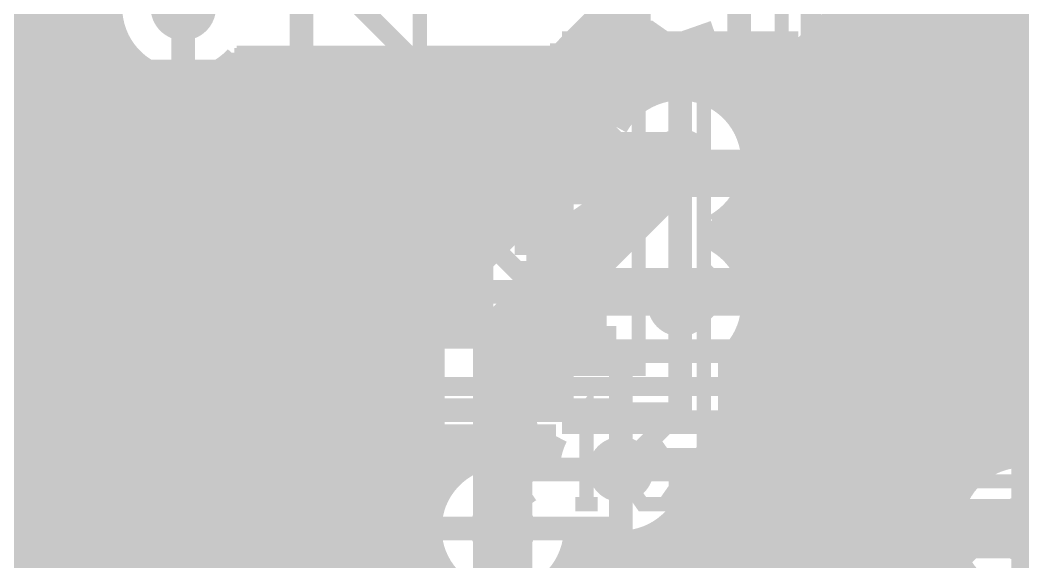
# Model space of a CAD drawing. Extents: x -1 to 101, y -64 to 41.
# Drawn here: x 20.22 to 30.99, y 9.17 to 14.98 of the extents above; entities that cross this region are included whole.
import ezdxf

# ---------------------------------------------------------------- set-up
doc = ezdxf.new("R2010")
doc.units = 0
doc.header["$MEASUREMENT"] = 0
doc.layers.get('0').update_dxf_attribs({"linetype": 'CONTINUOUS'})
for name, color, linetype in [('22-313-0_AST', 7, 'CONTINUOUS'), ('22-313-0_BOT', 7, 'CONTINUOUS'), ('22-313-0_DRD', 2, 'CONTINUOUS'), ('22-313-0_SMT', 3, 'CONTINUOUS'), ('22-313-0_SPT', 5, 'CONTINUOUS'), ('22-313-0_SST', 10, 'CONTINUOUS'), ('22-313-0_TOP', 14, 'CONTINUOUS'), ('THRUHOLE_TAP', 11, 'CONTINUOUS')]:
    doc.layers.add(name, color=color, linetype=linetype)

# ---------------------------------------------------------------- blocks, each defined once
blk = doc.blocks.new('ROUND_47')
at = {"const_width": 0.35052}
blk.add_lwpolyline([(-0.17526, 0, 1), (0.17526, 0, 1)], format="xyb", close=True, dxfattribs=at)
blk = doc.blocks.new('RECTANGLE_2')
blk.add_solid([(0.4826, 0.4064), (0.4826, -0.4064), (-0.4826, 0.4064), (-0.4826, -0.4064)])
blk = doc.blocks.new('RECTANGLE_36')
blk.add_solid([(0.635, 0.508), (0.635, -0.508), (-0.635, 0.508), (-0.635, -0.508)])
blk = doc.blocks.new('ROUND_60')
at = {"const_width": 0.10033}
blk.add_lwpolyline([(-0.050164, 0, 1), (0.050164, 0, 1)], format="xyb", close=True, dxfattribs=at)

msp = doc.modelspace()

# ---------------------------------------------------------------- linework, layer by layer
at = {"layer": '22-313-0_AST', "const_width": 0.1524}
for points in [[(24.511, 14.478), (19.939, 14.478), (19.939, 16.256), (20.193, 16.51), (19.939, 16.764), (19.939, 18.542), (24.511, 18.542), (24.511, 14.478)], [(32.5755, 14.4145), (32.5755, 17.3355), (30.9372, 17.3355), (30.9372, 14.4145), (32.5755, 14.4145)], [(26.8605, 11.2395), (26.8605, 14.1605), (25.2222, 14.1605), (25.2222, 11.2395), (26.8605, 11.2395)], [(24.511, 10.033), (19.939, 10.033), (19.939, 11.811), (20.193, 12.065), (19.939, 12.319), (19.939, 14.097), (24.511, 14.097), (24.511, 10.033)], [(32.131, 10.033), (27.559, 10.033), (27.559, 11.811), (27.813, 12.065), (27.559, 12.319), (27.559, 14.097), (32.131, 14.097), (32.131, 10.033)], [(26.28392, 13.77188), (26.28392, 13.2969), (25.60574, 13.53566), (25.60574, 13.6525), (26.62174, 13.6525)], [(30.03296, 12.63142), (30.20314, 12.7508), (30.20314, 12.98702), (30.03296, 13.1064), (29.86278, 13.1064), (29.52496, 12.87018), (29.18714, 13.1064), (29.18714, 12.63142)], [(26.45156, 12.4587), (26.62174, 12.57808), (26.62174, 12.8143), (26.45156, 12.93368), (26.28392, 12.93368), (25.94356, 12.69746), (25.60574, 12.93368), (25.60574, 12.4587)], [(22.20214, 12.70762), (22.20214, 12.35202), (22.03196, 12.2936), (21.86178, 12.2936), (21.69414, 12.35202), (21.69414, 12.70762), (21.86178, 12.76858), (22.03196, 12.76858), (22.71014, 12.52982)], [(30.20314, 12.2682), (30.20314, 12.03198)], [(26.11374, 11.6205), (26.11374, 11.9761), (25.94356, 12.09548), (25.77592, 12.09548), (25.60574, 11.9761), (25.60574, 11.6205), (26.62174, 11.6205)], [(26.11374, 11.91768), (26.62174, 12.09548)], [(30.20314, 12.14882), (29.18714, 12.14882), (29.35478, 12.03198)], [(22.53996, 11.4554), (22.71014, 11.51382), (22.71014, 11.75258), (22.53996, 11.811), (22.36978, 11.93038), (21.86178, 11.93038), (21.69414, 11.86942), (21.69414, 11.51382), (21.86178, 11.4554), (22.53996, 11.4554)], [(22.36978, 11.69162), (22.71014, 11.93038)], [(30.03296, 11.0744), (30.20314, 11.13282), (30.20314, 11.37158), (30.03296, 11.43), (29.86278, 11.54938), (29.35478, 11.54938), (29.18714, 11.48842), (29.18714, 11.13282), (29.35478, 11.0744), (30.03296, 11.0744)], [(29.86278, 11.31062), (30.20314, 11.54938)], [(24.511, 5.588), (19.939, 5.588), (19.939, 7.366), (20.193, 7.62), (19.939, 7.874), (19.939, 9.652), (24.511, 9.652), (24.511, 5.588)], [(35.90036, 2.50444), (35.49904, 2.50444), (35.49904, 3.33502), (30.12948, 3.33502), (30.12948, 9.31418), (46.07052, 9.31418), (46.07052, 3.33502), (40.70096, 3.33502), (40.70096, 2.50444), (40.29964, 2.50444), (40.29964, 1.32334), (35.90036, 1.32334), (35.90036, 2.50444), (35.90036, 3.98018), (36.76904, 3.98018), (37.9603, 3.98018), (37.9603, 6.16966), (35.74034, 6.16966), (35.74034, 3.98018), (35.90036, 3.98018)]]:
    msp.add_lwpolyline(points, dxfattribs=at)
at = {"layer": '22-313-0_BOT'}
for points, const_width in [([(21.1328, 24.56942), (21.1328, 1.016)], 0.254), ([(20.9042, 24.34082), (20.9042, 1.016)], 0.254), ([(20.6756, 24.11222), (20.6756, 1.016)], 0.254), ([(20.447, 23.88362), (20.447, 1.016)], 0.254), ([(20.2184, 23.65502), (20.2184, 1.016)], 0.254), ([(30.01518, 16.0528), (28.702, 14.73962)], 0.254), ([(30.0482, 16.0528), (30.0482, 1.016)], 0.254), ([(30.2768, 16.0528), (30.2768, 9.84758)], 0.254), ([(30.5054, 16.0528), (30.5054, 10.13968)], 0.254), ([(30.734, 16.0528), (30.734, 10.26414)], 0.254), ([(30.9626, 16.0528), (30.9626, 10.30478)], 0.254), ([(29.8196, 15.85722), (29.8196, 1.016)], 0.254), ([(29.591, 15.62862), (29.591, 1.016)], 0.254), ([(29.3624, 15.40002), (29.3624, 1.016)], 0.254), ([(29.1338, 15.17142), (29.1338, 1.016)], 0.254), ([(21.20392, 14.9606), (5.588, 14.9606)], 0.254), ([(60.56122, 14.9606), (28.92298, 14.9606)], 0.254), ([(28.9052, 14.94282), (28.9052, 1.016)], 0.254), ([(21.28774, 14.732), (5.588, 14.732)], 0.254), ([(60.33262, 14.732), (28.69438, 14.732)], 0.254), ([(28.6766, 14.71422), (28.6766, 1.016)], 0.254), ([(21.3614, 14.62278), (21.3614, 1.016)], 0.254), ([(22.5044, 14.5415), (22.5044, 1.016)], 0.254), ([(28.321, 14.5796), (22.5425, 14.5796)], 0.254), ([(22.733, 14.5796), (22.733, 1.016)], 0.254), ([(22.9616, 14.5796), (22.9616, 1.016)], 0.254), ([(23.1902, 14.5796), (23.1902, 1.016)], 0.254), ([(23.4188, 14.5796), (23.4188, 1.016)], 0.254), ([(23.6474, 14.5796), (23.6474, 1.016)], 0.254), ([(23.876, 14.5796), (23.876, 1.016)], 0.254), ([(24.1046, 14.5796), (24.1046, 1.016)], 0.254), ([(24.3332, 14.5796), (24.3332, 1.016)], 0.254), ([(24.5618, 14.5796), (24.5618, 1.016)], 0.254), ([(24.7904, 14.5796), (24.7904, 11.99134)], 0.254), ([(25.019, 14.5796), (25.019, 12.23518)], 0.254), ([(25.2476, 14.5796), (25.2476, 12.46378)], 0.254), ([(25.4762, 14.5796), (25.4762, 12.69238)], 0.254), ([(25.7048, 14.5796), (25.7048, 12.92098)], 0.254), ([(25.9334, 14.5796), (25.9334, 13.14958)], 0.254), ([(26.162, 14.5796), (26.162, 13.37818)], 0.254), ([(26.3906, 14.5796), (26.3906, 13.60678)], 0.254), ([(26.6192, 14.5796), (26.6192, 13.83538)], 0.254), ([(26.8478, 14.5796), (26.8478, 14.09446)], 0.254), ([(27.0764, 14.5796), (27.0764, 14.20876)], 0.254), ([(27.305, 14.5796), (27.305, 14.24432)], 0.254), ([(27.5336, 14.5796), (27.5336, 14.20876)], 0.254), ([(27.7622, 14.5796), (27.7622, 14.09446)], 0.254), ([(27.9908, 14.5796), (27.9908, 13.83538)], 0.254), ([(28.2194, 14.5796), (28.2194, 1.016)], 0.254), ([(28.448, 14.59484), (28.448, 1.016)], 0.254), ([(21.48078, 14.5034), (5.588, 14.5034)], 0.254), ([(21.59, 14.42974), (21.59, 1.016)], 0.254), ([(60.10402, 14.5034), (22.45868, 14.5034)], 0.254), ([(21.8186, 14.34592), (21.8186, 1.016)], 0.254), ([(22.0472, 14.33576), (22.0472, 1.016)], 0.254), ([(22.2758, 14.39418), (22.2758, 1.016)], 0.254), ([(59.87542, 14.2748), (5.588, 14.2748)], 0.254), ([(26.7843, 14.0462), (5.588, 14.0462)], 0.254), ([(59.66714, 14.0462), (27.82316, 14.0462)], 0.254), ([(26.60142, 13.8176), (5.588, 13.8176)], 0.254), ([(26.61666, 13.83538), (24.87676, 12.09294)], 0.254), ([(50.42154, 13.8176), (28.00096, 13.8176)], 0.254), ([(26.37282, 13.589), (5.588, 13.589)], 0.254), ([(25.4, 9.525), (25.4, 11.557), (27.305, 13.462)], 0.635), ([(49.99228, 13.589), (28.07462, 13.589)], 0.254), ([(26.14422, 13.3604), (5.588, 13.3604)], 0.254), ([(40.2209, 13.3604), (28.0797, 13.3604)], 0.254), ([(25.91562, 13.1318), (5.588, 13.1318)], 0.254), ([(39.98722, 13.1318), (28.01366, 13.1318)], 0.254), ([(27.9908, 13.08608), (27.9908, 12.31138)], 0.254), ([(25.68702, 12.9032), (5.588, 12.9032)], 0.254), ([(39.78402, 12.9032), (27.8511, 12.9032)], 0.254), ([(27.7622, 12.827), (27.7622, 12.57046)], 0.254), ([(40.64, 12.7), (37.465, 9.525), (30.988, 9.525)], 0.635), ([(27.67838, 12.77366), (27.57424, 12.67206)], 0.254), ([(25.45842, 12.6746), (5.588, 12.6746)], 0.254), ([(39.55542, 12.6746), (27.57678, 12.6746)], 0.254), ([(25.22982, 12.446), (5.588, 12.446)], 0.254), ([(39.32682, 12.446), (27.89936, 12.446)], 0.254), ([(25.00122, 12.2174), (5.588, 12.2174)], 0.254), ([(39.09822, 12.2174), (28.03398, 12.2174)], 0.254), ([(24.78786, 11.9888), (5.588, 11.9888)], 0.254), ([(38.86962, 11.9888), (28.08478, 11.9888)], 0.254), ([(27.305, 11.938), (27.305, 10.795), (26.67, 10.16)], 0.2032), ([(24.67864, 11.7602), (5.588, 11.7602)], 0.254), ([(38.64102, 11.7602), (28.06446, 11.7602)], 0.254), ([(24.6507, 11.5316), (5.588, 11.5316)], 0.254), ([(24.6507, 11.557), (24.6507, 9.74598)], 0.254), ([(38.41242, 11.5316), (27.97302, 11.5316)], 0.254), ([(27.9908, 11.56208), (27.9908, 1.016)], 0.254), ([(24.6507, 11.303), (5.588, 11.303)], 0.254), ([(27.8384, 11.3665), (27.8384, 10.795)], 0.254), ([(38.18382, 11.303), (27.8384, 11.303)], 0.254), ([(24.6507, 11.0744), (5.588, 11.0744)], 0.254), ([(37.95522, 11.0744), (27.8384, 11.0744)], 0.254), ([(24.6507, 10.8458), (5.588, 10.8458)], 0.254), ([(37.72662, 10.8458), (27.8384, 10.8458)], 0.254), ([(24.6507, 10.6172), (5.588, 10.6172)], 0.254), ([(37.49802, 10.6172), (27.80792, 10.6172)], 0.254), ([(27.7622, 10.52068), (27.7622, 1.016)], 0.254), ([(24.6507, 10.3886), (5.588, 10.3886)], 0.254), ([(27.68092, 10.41654), (27.44978, 10.1854)], 0.254), ([(37.26942, 10.3886), (27.65298, 10.3886)], 0.254), ([(27.5336, 10.26922), (27.5336, 1.016)], 0.254), ([(24.6507, 10.16), (5.588, 10.16)], 0.254), ([(27.45232, 10.16), (27.45191, 10.18547)], 0.254), ([(30.53334, 10.16), (27.45232, 10.16)], 0.254), ([(24.6507, 9.9314), (5.588, 9.9314)], 0.254), ([(30.31998, 9.9314), (27.41676, 9.9314)], 0.254), ([(24.638, 9.7028), (5.588, 9.7028)], 0.254), ([(30.226, 9.7028), (27.30246, 9.7028)], 0.254), ([(27.305, 9.70534), (27.305, 1.016)], 0.254), ([(24.62022, 9.4742), (5.588, 9.4742)], 0.254), ([(26.29408, 9.4742), (26.17978, 9.4742)], 0.254), ([(26.18232, 9.525), (26.18191, 9.55047)], 0.254), ([(30.20822, 9.4742), (27.04338, 9.4742)], 0.254), ([(27.0764, 9.49198), (27.0764, 1.016)], 0.254), ([(26.162, 9.35228), (26.162, 1.016)], 0.254), ([(26.3906, 9.43102), (26.3906, 1.016)], 0.254), ([(26.6192, 9.38022), (26.6192, 1.016)], 0.254), ([(26.8478, 9.398), (26.8478, 1.016)], 0.254), ([(24.67102, 9.2456), (5.588, 9.2456)], 0.254), ([(30.25902, 9.2456), (26.12898, 9.2456)], 0.254), ([(30.2768, 9.19988), (30.2768, 1.016)], 0.254)]:
    msp.add_lwpolyline(points, dxfattribs=dict(at, const_width=const_width))
at = {"layer": '22-313-0_BOT', "const_width": 0.254}
for points in [[(21.18868, 15.113, 0.4142136), (21.971, 14.33068)], [(28.321, 14.5796, 0.1980367), (28.6969, 14.73456)], [(28.321, 14.5796, 0.1980367), (28.6969, 14.73456)], [(21.971, 14.33068, 0.2078857), (22.54292, 14.57921)], [(27.305, 14.24432, 0.2750846), (26.61666, 13.83538)], [(28.08732, 13.462, 0.4142136), (27.305, 14.24432)], [(27.67838, 12.77366, 0.275085), (28.08732, 13.462)], [(28.08732, 11.938, 0.3146175), (27.57424, 12.67206)], [(24.86914, 12.08532, 0.1982892), (24.65105, 11.557)], [(27.8384, 11.3665, 0.2078862), (28.08675, 11.938)], [(27.68092, 10.41654, 0.1997876), (27.83843, 10.795)], [(30.988, 10.30732, 0.4142136), (30.20568, 9.525)], [(31.20898, 10.2743, 0.0718194), (30.988, 10.3062)], [(26.67, 9.37768, 0.4142136), (27.45232, 10.16)], [(24.6507, 9.74598, 0.0718194), (24.6188, 9.525)], [(24.61768, 9.525, 0.4142136), (25.4, 8.74268)], [(25.4, 8.74268, 0.4142136), (26.18232, 9.525)], [(26.17978, 9.5504, 0.170956), (26.67, 9.37774)], [(30.20568, 9.525, 0.4142136), (30.988, 8.74268)]]:
    msp.add_lwpolyline(points, format="xyb", dxfattribs=at)
at = {"layer": '22-313-0_DRD', "const_width": 0.254}
for points in [[(26.67, 17.145), (26.67, 14.605)], [(27.94, 17.145), (27.94, 14.605)], [(29.21, 14.605), (29.21, 17.145)], [(20.701, 16.383), (20.701, 13.843)], [(21.971, 16.383), (21.971, 13.843)], [(23.241, 13.843), (23.241, 16.383)], [(26.035, 14.732), (26.035, 12.192)], [(28.575, 14.732), (26.035, 14.732)], [(27.305, 14.732), (27.305, 12.192)], [(28.575, 12.192), (28.575, 14.732)], [(26.67, 14.605), (29.21, 14.605)], [(20.701, 13.843), (23.241, 13.843)], [(28.575, 13.462), (26.035, 13.462)], [(23.241, 13.335), (23.241, 10.795)], [(25.781, 13.335), (23.241, 13.335)], [(23.241, 13.335), (23.241, 10.795)], [(25.781, 13.335), (23.241, 13.335)], [(23.241, 13.335), (23.241, 10.795)], [(25.781, 13.335), (23.241, 13.335)], [(24.511, 13.335), (24.511, 10.795)], [(24.511, 13.335), (24.511, 10.795)], [(24.511, 13.335), (24.511, 10.795)], [(25.781, 10.795), (25.781, 13.335)], [(25.781, 10.795), (25.781, 13.335)], [(25.781, 10.795), (25.781, 13.335)], [(26.035, 13.208), (26.035, 10.668)], [(28.575, 13.208), (26.035, 13.208)], [(27.305, 13.208), (27.305, 10.668)], [(28.575, 10.668), (28.575, 13.208)], [(26.035, 12.192), (28.575, 12.192)], [(25.781, 12.065), (23.241, 12.065)], [(25.781, 12.065), (23.241, 12.065)], [(25.781, 12.065), (23.241, 12.065)], [(28.575, 11.938), (26.035, 11.938)], [(25.4, 11.43), (25.4, 8.89)], [(27.94, 11.43), (25.4, 11.43)], [(26.67, 11.43), (26.67, 8.89)], [(27.94, 8.89), (27.94, 11.43)], [(23.241, 10.795), (25.781, 10.795)], [(23.241, 10.795), (25.781, 10.795)], [(23.241, 10.795), (25.781, 10.795)], [(24.13, 10.795), (24.13, 8.255)], [(26.67, 10.795), (24.13, 10.795)], [(25.4, 10.795), (25.4, 8.255)], [(26.67, 8.255), (26.67, 10.795)], [(29.718, 10.795), (29.718, 8.255)], [(32.258, 10.795), (29.718, 10.795)], [(30.988, 10.795), (30.988, 8.255)], [(26.035, 10.668), (28.575, 10.668)], [(27.94, 10.16), (25.4, 10.16)], [(26.67, 9.525), (24.13, 9.525)], [(32.258, 9.525), (29.718, 9.525)]]:
    msp.add_lwpolyline(points, dxfattribs=at)
at = {"layer": '22-313-0_SST', "const_width": 0.1524}
for points in [[(24.511, 14.478), (24.511, 18.542), (19.939, 18.542), (19.939, 16.764), (20.193, 16.51), (19.939, 16.256), (19.939, 14.478), (24.511, 14.478)], [(32.5755, 14.4145), (32.5755, 17.3355), (30.9372, 17.3355), (30.9372, 14.4145), (32.5755, 14.4145)], [(28.39466, 15.16888), (28.75026, 15.16888), (28.86964, 15.33906), (28.86964, 15.5067), (28.75026, 15.67688), (28.39466, 15.67688), (28.39466, 14.66088)], [(29.70784, 14.9987), (29.23286, 14.9987), (29.47162, 15.67688), (29.58846, 15.67688), (29.58846, 14.66088)], [(30.54604, 14.66088), (30.07106, 14.66088), (30.54604, 15.33906), (30.54604, 15.5067), (30.48762, 15.67688), (30.13202, 15.67688), (30.07106, 15.5067)], [(28.69184, 15.16888), (28.86964, 14.66088)], [(27.15006, 14.42466), (27.15006, 14.78026), (26.98242, 14.8971), (26.81224, 14.8971), (26.64206, 14.78026), (26.64206, 14.42466), (27.65806, 14.42466)], [(27.15006, 14.7193), (27.65806, 14.8971)], [(26.8605, 11.2395), (26.8605, 14.1605), (25.2222, 14.1605), (25.2222, 11.2395), (26.8605, 11.2395)], [(24.511, 10.033), (24.511, 14.097), (19.939, 14.097), (19.939, 12.319), (20.193, 12.065), (19.939, 11.811), (19.939, 10.033), (24.511, 10.033)], [(32.131, 10.033), (32.131, 14.097), (27.559, 14.097), (27.559, 12.319), (27.813, 12.065), (27.559, 11.811), (27.559, 10.033), (32.131, 10.033)], [(26.29916, 9.78662), (26.29916, 10.80262), (26.17978, 10.63498)], [(25.22474, 9.9568), (25.28316, 9.78662), (25.51938, 9.78662), (25.58034, 9.9568), (25.69718, 10.12698), (25.69718, 10.63498), (25.63876, 10.80262), (25.28316, 10.80262), (25.22474, 10.63498), (25.22474, 9.9568)], [(26.78176, 9.9568), (26.90114, 9.78662), (27.13736, 9.78662), (27.25674, 9.9568), (27.25674, 10.12698), (27.01798, 10.4648), (27.25674, 10.80262), (26.78176, 10.80262)], [(25.46096, 10.12698), (25.69718, 9.78662)], [(26.41854, 9.78662), (26.17978, 9.78662)], [(24.511, 5.588), (24.511, 9.652), (19.939, 9.652), (19.939, 7.874), (20.193, 7.62), (19.939, 7.366), (19.939, 5.588), (24.511, 5.588)], [(35.90036, 2.52984), (35.49904, 2.52984), (35.49904, 3.36042), (30.12948, 3.36042), (30.12948, 9.33958), (46.07052, 9.33958), (46.07052, 3.36042), (40.70096, 3.36042), (40.70096, 2.52984), (40.29964, 2.52984), (40.29964, 1.34874), (35.90036, 1.34874), (35.90036, 2.52984), (35.90036, 4.00558), (36.76904, 4.00558), (37.9603, 4.00558), (37.9603, 6.19506), (35.74034, 6.19506), (35.74034, 4.00558), (35.90036, 4.00558)]]:
    msp.add_lwpolyline(points, dxfattribs=at)
at = {"layer": '22-313-0_TOP'}
for points, const_width in [([(25.4, 18.4912), (26.2128, 18.4912), (26.67, 18.034), (26.67, 14.986), (26.035, 14.351), (26.035, 13.4112)], 0.635), ([(21.082, 16.51), (21.082, 12.065)], 0.2032), ([(27.94, 15.875), (28.067, 15.875), (28.702, 15.24), (28.702, 12.065)], 0.2032), ([(29.464, 15.62862), (29.464, 13.0048)], 0.254), ([(29.46654, 15.62354), (30.29966, 14.79042)], 0.254), ([(20.32, 15.5702), (20.32, 13.0048)], 0.254), ([(20.5486, 15.5702), (20.5486, 13.0048)], 0.254), ([(20.5486, 15.5702), (20.5486, 13.0048)], 0.254), ([(23.368, 15.494), (23.495, 15.494), (25.146, 13.843), (25.146, 12.7), (25.8572, 11.9888), (26.035, 11.9888)], 0.2032), ([(29.6926, 15.40002), (29.6926, 13.0048)], 0.254), ([(29.2354, 15.24), (29.2354, 13.0048)], 0.254), ([(29.9212, 15.17142), (29.9212, 12.50188)], 0.254), ([(21.971, 15.113), (21.971, 13.716), (22.225, 13.462), (22.225, 8.763), (21.082, 7.62)], 0.2032), ([(20.5486, 14.9098), (13.2334, 14.9098)], 0.254), ([(30.18282, 14.9098), (29.2354, 14.9098)], 0.254), ([(30.1498, 14.94282), (30.1498, 14.0208)], 0.254), ([(20.5486, 14.6812), (13.25118, 14.6812)], 0.254), ([(30.4546, 14.6812), (29.2354, 14.6812)], 0.254), ([(30.3784, 14.72438), (30.3784, 14.0208)], 0.254), ([(30.607, 14.63548), (30.607, 14.0208)], 0.254), ([(30.8356, 14.6304), (30.6832, 14.6304)], 0.254), ([(30.8356, 14.6304), (30.8356, 14.0208)], 0.254), ([(30.8356, 14.6304), (30.8356, 14.3256)], 0.254), ([(22.5044, 14.5415), (22.5044, 14.0208)], 0.254), ([(23.68042, 14.5542), (22.5171, 14.5542)], 0.254), ([(22.606, 14.5542), (22.606, 14.0208)], 0.254), ([(22.8346, 14.5542), (22.8346, 14.0208)], 0.254), ([(23.0632, 14.5542), (23.0632, 14.0208)], 0.254), ([(23.2918, 14.5542), (23.2918, 14.0208)], 0.254), ([(23.5204, 14.5542), (23.5204, 14.0208)], 0.254), ([(23.68042, 14.5542), (24.21382, 14.0208)], 0.254), ([(20.5486, 14.4526), (13.47978, 14.4526)], 0.254), ([(23.78202, 14.4526), (22.5044, 14.4526)], 0.254), ([(23.749, 14.48562), (23.749, 14.0208)], 0.254), ([(30.8356, 14.4526), (29.2354, 14.4526)], 0.254), ([(32.6644, 14.3256), (30.8356, 14.3256)], 0.254), ([(31.0642, 14.3256), (31.0642, 14.0208)], 0.254), ([(20.5486, 14.224), (13.70838, 14.224)], 0.254), ([(24.01062, 14.224), (22.5044, 14.224)], 0.254), ([(23.9776, 14.25702), (23.9776, 14.0208)], 0.254), ([(33.2486, 14.224), (29.2354, 14.224)], 0.254), ([(20.5486, 13.9954), (13.93698, 13.9954)], 0.254), ([(24.21382, 14.0208), (22.5044, 14.0208)], 0.254), ([(23.368, 14.0208), (23.368, 13.081)], 0.254), ([(29.9212, 13.9954), (29.2354, 13.9954)], 0.254), ([(32.0548, 14.0208), (29.9212, 14.0208)], 0.254), ([(29.9212, 14.0208), (29.9212, 12.50188)], 0.254), ([(30.988, 14.0208), (30.988, 13.081)], 0.254), ([(20.5486, 13.7668), (14.16558, 13.7668)], 0.254), ([(24.4348, 13.79982), (24.6126, 13.62202)], 0.254), ([(24.4348, 13.79982), (24.4348, 12.1412)], 0.254), ([(24.4348, 13.79982), (24.4348, 11.5824)], 0.254), ([(24.46782, 13.7668), (24.4348, 13.7668)], 0.254), ([(29.9212, 13.7668), (29.2354, 13.7668)], 0.254), ([(24.6126, 13.62202), (24.6126, 12.7)], 0.254), ([(27.305, 13.462), (26.0858, 13.462), (26.035, 13.4112)], 0.635), ([(20.5486, 13.5382), (14.39418, 13.5382)], 0.254), ([(24.6126, 13.5382), (24.4348, 13.5382)], 0.254), ([(29.9212, 13.5382), (29.2354, 13.5382)], 0.254), ([(20.5486, 13.3096), (14.62278, 13.3096)], 0.254), ([(24.6126, 13.3096), (24.4348, 13.3096)], 0.254), ([(29.9212, 13.3096), (29.2354, 13.3096)], 0.254), ([(20.5486, 13.081), (14.81836, 13.081)], 0.254), ([(24.4348, 13.081), (23.368, 13.081)], 0.254), ([(23.368, 12.1412), (23.368, 13.081)], 0.254), ([(24.511, 12.065), (23.495, 13.081), (23.368, 13.081)], 0.2032), ([(23.368, 13.081), (23.495, 13.081), (24.511, 12.065)], 0.2032), ([(24.511, 12.065), (23.495, 13.081), (23.368, 13.081)], 0.2032), ([(24.6126, 13.081), (24.4348, 13.081)], 0.254), ([(29.9212, 13.081), (29.2354, 13.081)], 0.254), ([(29.9212, 13.081), (30.988, 13.081)], 0.254), ([(32.0548, 13.081), (30.988, 13.081)], 0.254), ([(20.5486, 13.0048), (20.0152, 13.0048)], 0.254), ([(29.7688, 13.0048), (29.2354, 13.0048)], 0.254), ([(29.7688, 13.0048), (29.7688, 12.36218)], 0.254), ([(24.6126, 12.8524), (24.4348, 12.8524)], 0.254), ([(29.9212, 12.8524), (29.7688, 12.8524)], 0.254), ([(24.61768, 12.6238), (24.4348, 12.6238)], 0.254), ([(29.9212, 12.6238), (29.7688, 12.6238)], 0.254), ([(24.6634, 12.4714), (24.6634, 11.5824)], 0.254), ([(24.70658, 12.3952), (24.4348, 12.3952)], 0.254), ([(29.84754, 12.44092), (29.7688, 12.36218)], 0.254), ([(29.80182, 12.3952), (29.7688, 12.3952)], 0.254), ([(24.76754, 12.32154), (25.1206, 11.97102)], 0.254), ([(24.92502, 12.1666), (24.4348, 12.1666)], 0.254), ([(24.892, 12.19962), (24.892, 11.5824)], 0.254), ([(24.4348, 12.1412), (22.7584, 12.1412)], 0.254), ([(22.7584, 12.1412), (22.7584, 11.9888)], 0.254), ([(22.8346, 12.1412), (22.8346, 11.9888)], 0.254), ([(23.0632, 12.1412), (23.0632, 11.9888)], 0.254), ([(23.2918, 12.1412), (23.2918, 11.9888)], 0.254), ([(23.5204, 12.1412), (23.5204, 11.9888)], 0.254), ([(23.749, 12.1412), (23.749, 11.9888)], 0.254), ([(23.9776, 12.1412), (23.9776, 11.9888)], 0.254), ([(24.2062, 12.1412), (24.2062, 11.9888)], 0.254), ([(21.082, 12.065), (20.955, 12.065), (19.812, 10.922), (19.812, 4.191), (20.828, 3.175), (21.082, 3.175)], 0.2032), ([(24.4348, 11.9888), (22.7584, 11.9888)], 0.254), ([(23.368, 11.049), (29.591, 11.049), (29.845, 11.303), (29.845, 11.684), (30.226, 12.065), (31.75, 12.065), (32.766, 11.049), (36.068, 11.049)], 0.2032), ([(24.4348, 11.9888), (24.4348, 11.5824)], 0.254), ([(25.1206, 11.938), (24.4348, 11.938)], 0.254), ([(25.1206, 11.97102), (25.1206, 11.5824)], 0.254), ([(25.1206, 11.97102), (25.1206, 11.5824)], 0.254), ([(26.035, 11.9888), (26.0858, 11.938), (27.305, 11.938)], 0.2032), ([(25.1206, 11.7094), (24.4348, 11.7094)], 0.254), ([(25.1206, 11.5824), (24.4348, 11.5824)], 0.254), ([(26.67, 10.16), (26.797, 10.287), (29.972, 10.287), (30.734, 11.049), (30.988, 11.049)], 0.2032), ([(34.35096, 7.59968), (34.35096, 8.82904), (32.131, 11.049), (30.988, 11.049)], 0.2032), ([(24.4348, 10.5156), (24.4348, 7.1374)], 0.254), ([(24.4348, 10.5156), (24.4348, 10.1092)], 0.254), ([(25.97404, 10.5156), (24.4348, 10.5156)], 0.254), ([(24.6634, 10.5156), (24.6634, 9.78662)], 0.254), ([(24.892, 10.5156), (24.892, 10.11936)], 0.254), ([(25.1206, 10.5156), (25.1206, 10.25398)], 0.254), ([(25.3492, 10.5156), (25.3492, 10.30478)], 0.254), ([(25.5778, 10.5156), (25.5778, 10.28446)], 0.254), ([(25.8064, 10.5156), (25.8064, 10.19302)], 0.254), ([(25.908, 10.3378), (24.4348, 10.3378)], 0.254), ([(24.4348, 10.1092), (22.7584, 10.1092)], 0.254), ([(24.8793, 10.1092), (22.7584, 10.1092)], 0.254), ([(22.7584, 10.1092), (22.7584, 9.5758)], 0.254), ([(22.8346, 10.1092), (22.8346, 9.5758)], 0.254), ([(23.0632, 10.1092), (23.0632, 9.5758)], 0.254), ([(23.2918, 10.1092), (23.2918, 9.5758)], 0.254), ([(23.5204, 10.1092), (23.5204, 9.5758)], 0.254), ([(23.749, 10.1092), (23.749, 9.5758)], 0.254), ([(23.9776, 10.1092), (23.9776, 9.5758)], 0.254), ([(24.2062, 10.1092), (24.2062, 9.5758)], 0.254), ([(25.88768, 10.16), (25.88809, 10.13461)], 0.254), ([(24.70404, 9.8806), (22.7584, 9.8806)], 0.254), ([(25.4, 8.3312), (25.4, 9.525)], 0.635), ([(30.988, 9.525), (30.353, 9.525), (28.8544, 8.0264), (27.94, 8.0264)], 0.635), ([(24.62784, 9.652), (22.7584, 9.652)], 0.254), ([(24.4348, 9.5758), (22.7584, 9.5758)], 0.254), ([(23.368, 9.5758), (23.368, 8.636)], 0.254), ([(24.4348, 9.5758), (24.4348, 7.6962)], 0.254), ([(24.6253, 9.4234), (24.4348, 9.4234)], 0.254), ([(24.6507, 9.30148), (24.6507, 9.1694)], 0.254), ([(24.6634, 9.26338), (24.6634, 9.1694)], 0.254), ([(24.6507, 9.1948), (24.4348, 9.1948)], 0.254), ([(24.4856, 9.1694), (24.4856, 7.747)], 0.254), ([(24.6507, 9.1694), (24.4856, 9.1694)], 0.254)]:
    msp.add_lwpolyline(points, dxfattribs=dict(at, const_width=const_width))
at = {"layer": '22-313-0_TOP', "const_width": 0.254}
for points in [[(30.30474, 14.78534, 0.1989124), (30.6832, 14.62858)], [(24.6126, 12.7, 0.1989124), (24.76883, 12.32283)], [(29.9212, 12.50188, 0.0449311), (29.84806, 12.4404)], [(29.9212, 12.50188, 0.0449311), (29.84806, 12.4404)], [(25.97404, 10.5156, 0.1186441), (25.88846, 10.16)], [(25.4, 10.30732, 0.4142136), (24.61768, 9.525)], [(25.88768, 10.1346, 0.1703036), (25.4, 10.30567)], [(24.61768, 9.525, 0.072603), (24.65032, 9.30137)]]:
    msp.add_lwpolyline(points, format="xyb", dxfattribs=at)

# ---------------------------------------------------------------- block references
at = {"layer": '22-313-0_BOT'}
for p in [(21.971, 15.113), (27.305, 13.462), (24.511, 12.065), (27.305, 11.938), (26.67, 10.16), (25.4, 9.525), (30.988, 9.525)]:
    msp.add_blockref('ROUND_47', p, dxfattribs=at)
at = {"layer": '22-313-0_SMT'}
for name, p in [('RECTANGLE_2', (26.035, 13.4112)), ('RECTANGLE_36', (23.368, 13.081)), ('RECTANGLE_36', (30.988, 13.081)), ('RECTANGLE_36', (21.082, 12.065)), ('RECTANGLE_36', (28.702, 12.065)), ('RECTANGLE_2', (26.035, 11.9888)), ('RECTANGLE_36', (23.368, 11.049)), ('RECTANGLE_36', (30.988, 11.049))]:
    msp.add_blockref(name, p, dxfattribs=at)
at = {"layer": '22-313-0_SPT'}
for name, p in [('RECTANGLE_2', (26.035, 13.4112)), ('RECTANGLE_36', (23.368, 13.081)), ('RECTANGLE_36', (30.988, 13.081)), ('RECTANGLE_36', (21.082, 12.065)), ('RECTANGLE_36', (28.702, 12.065)), ('RECTANGLE_2', (26.035, 11.9888)), ('RECTANGLE_36', (23.368, 11.049)), ('RECTANGLE_36', (30.988, 11.049))]:
    msp.add_blockref(name, p, dxfattribs=at)
at = {"layer": '22-313-0_TOP'}
for name, p in [('ROUND_47', (21.971, 15.113)), ('RECTANGLE_2', (26.035, 13.4112)), ('ROUND_47', (27.305, 13.462)), ('RECTANGLE_36', (23.368, 13.081)), ('RECTANGLE_36', (30.988, 13.081)), ('RECTANGLE_36', (21.082, 12.065)), ('RECTANGLE_36', (28.702, 12.065)), ('ROUND_47', (24.511, 12.065)), ('RECTANGLE_2', (26.035, 11.9888)), ('ROUND_47', (27.305, 11.938)), ('RECTANGLE_36', (23.368, 11.049)), ('RECTANGLE_36', (30.988, 11.049)), ('ROUND_47', (26.67, 10.16)), ('ROUND_47', (25.4, 9.525)), ('ROUND_47', (30.988, 9.525))]:
    msp.add_blockref(name, p, dxfattribs=at)
at = {"layer": 'THRUHOLE_TAP'}
for p in [(27.305, 13.462), (24.511, 12.065), (27.305, 11.938), (26.67, 10.16), (25.4, 9.525), (30.988, 9.525)]:
    msp.add_blockref('ROUND_60', p, dxfattribs=at)

doc.saveas('drawing.dxf')
